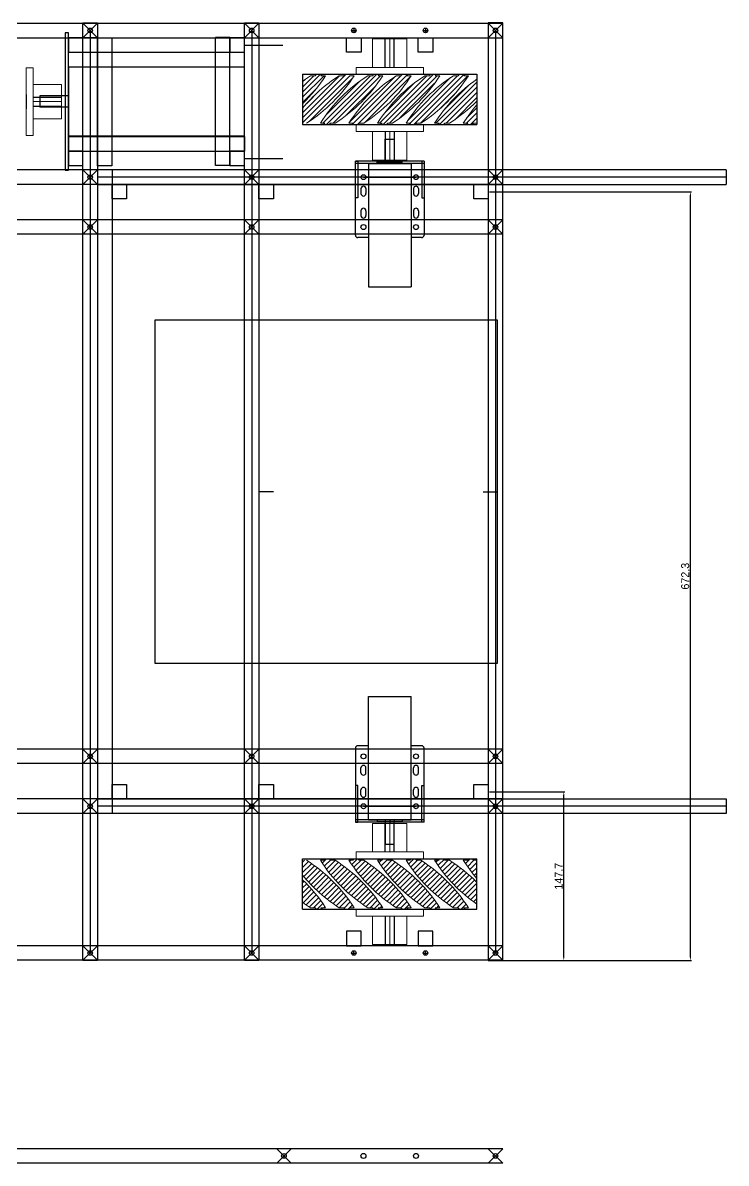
# Model space of a CAD drawing. Header units: millimetres. Extents: x -15418 to 43885, y -27590 to 23052.
# Drawn here: x 26617 to 27232, y -19099 to -18102 of the extents above; entities that cross this region are included whole.
import ezdxf

# ---------------------------------------------------------------- set-up
doc = ezdxf.new("R2010")
doc.units = ezdxf.units.MM
doc.header["$LTSCALE"] = 0.5
doc.layers.get('0').update_dxf_attribs({"lineweight": 5})
doc.layers.get('Defpoints').update_dxf_attribs({"color": 4})
for name, color, linetype in [('Layer1', 1, 'Continuous'), ('Layer2', 2, 'Continuous'), ('Layer3', 9, 'Continuous'), ('Layer4', 6, 'Continuous')]:
    doc.layers.add(name, color=color, linetype=linetype)
doc.layers.add('Layer5', color=51, linetype='Continuous', lineweight=5)
doc.dimstyles.new('ISO-25', dxfattribs={"dimtxt": 7, "dimasz": 3, "dimexe": 1, "dimexo": 1, "dimgap": 1, "dimtad": 1, "dimtoh": 1, "dimdec": 3, "dimdsep": 46, "dimtxsty": 'Standard', "dimcen": 2.5, "dimadec": 0, "dimazin": 0, "dimtfac": 1, "dimtdec": 3, "dimtmove": 0, "dimatfit": 3, "dimfxl": 1, "dimarcsym": 1})
pattern_1 = [(225, (52713.8006, -2337.0026), (2.24506403, -2.24506403), [])]
pattern_2 = [(225, (52713.8006, -2431.116), (2.24506403, -2.24506403), [])]

# ---------------------------------------------------------------- blocks, each defined once
blk = doc.blocks.new('*D363')
at = {"layer": 'Defpoints', "color": 0, "transparency": 16777216}
for p in [(27024.24, -18774.18), (27090.33, -18774.18), (27030.59, -18921.88)]:
    blk.add_point(p, dxfattribs=at)
at = {"layer": 'Layer2', "color": 0, "lineweight": -2, "transparency": 16777216}
for p, q in [((27025.24, -18774.18), (27091.33, -18774.18)), ((27090.33, -18918.88), (27090.33, -18777.18)), ((27031.59, -18921.88), (27091.33, -18921.88))]:
    blk.add_line(p, q, dxfattribs=at)
at = {"layer": 'Layer2', "color": 0, "transparency": 16777216}
for points in [[(27089.83, -18777.18), (27090.83, -18777.18), (27090.33, -18774.18)], [(27089.83, -18918.88), (27090.83, -18918.88), (27090.33, -18921.88)]]:
    blk.add_solid(points, dxfattribs=at)
at = {"layer": 'Layer2', "color": 0, "transparency": 16777216, "insert": (27085.83, -18848.03), "char_height": 7, "attachment_point": 5, "rotation": 90}
blk.add_mtext('147.7', dxfattribs=at)
blk = doc.blocks.new('*D364')
at = {"layer": 'Defpoints', "color": 0, "transparency": 16777216}
for p in [(27024.24, -18249.58), (27201.1, -18249.58), (27030.59, -18921.88)]:
    blk.add_point(p, dxfattribs=at)
at = {"layer": 'Layer2', "color": 0, "lineweight": -2, "transparency": 16777216}
for p, q in [((27025.24, -18249.58), (27202.1, -18249.58)), ((27201.1, -18918.88), (27201.1, -18252.58)), ((27031.59, -18921.88), (27202.1, -18921.88))]:
    blk.add_line(p, q, dxfattribs=at)
at = {"layer": 'Layer2', "color": 0, "transparency": 16777216}
for points in [[(27200.6, -18252.58), (27201.6, -18252.58), (27201.1, -18249.58)], [(27200.6, -18918.88), (27201.6, -18918.88), (27201.1, -18921.88)]]:
    blk.add_solid(points, dxfattribs=at)
at = {"layer": 'Layer2', "color": 0, "transparency": 16777216, "insert": (27196.6, -18585.73), "char_height": 7, "attachment_point": 5, "rotation": 90}
blk.add_mtext('672.3', dxfattribs=at)

msp = doc.modelspace()

# ---------------------------------------------------------------- hatches: boundary and pattern name
at = {"layer": 'Layer5', "transparency": 33554661}
h = msp.add_hatch(dxfattribs=at)
h.set_pattern_fill('ANSI31', color=256, angle=180)
h.set_pattern_definition(pattern_1)
edge = h.paths.add_edge_path()
edge.add_line((26904.1079, -18146.8757), (26899.1079, -18146.8757))
edge.add_line((26899.1079, -18146.8757), (26897.8679, -18148.1157))
edge.add_line((26897.8679, -18148.1157), (26893.8679, -18148.1157))
edge.add_arc((26967.0792, -18262.8471), 136.1, 122.5424058, 140.6485407)
edge.add_line((26861.8371, -18176.5495), (26861.8371, -18189.6357))
edge.add_line((26861.8371, -18189.6357), (26865.3479, -18189.6357))
edge.add_arc((26791.8794, -18074.6473), 136.455, -57.4246642, -32.5753358)
edge.add_line((26906.8679, -18148.1157), (26902.8679, -18148.1157))
edge.add_line((26902.8679, -18148.1157), (26904.1079, -18146.8757))
edge = h.paths.add_edge_path()
edge.add_line((26879.1079, -18146.8757), (26874.1079, -18146.8757))
edge.add_line((26874.1079, -18146.8757), (26872.8679, -18148.1157))
edge.add_line((26872.8679, -18148.1157), (26868.8679, -18148.1157))
edge.add_arc((26942.0792, -18262.8471), 136.1, 122.5424058, 126.1273887)
edge.add_line((26861.8371, -18152.9181), (26861.8371, -18172.6422))
edge.add_arc((26766.8794, -18074.6473), 136.455, -45.9017964, -32.5753358)
edge.add_line((26881.8679, -18148.1157), (26877.8679, -18148.1157))
edge.add_line((26877.8679, -18148.1157), (26879.1079, -18146.8757))
h = msp.add_hatch(dxfattribs=at)
h.set_pattern_fill('ANSI31', color=256, angle=180)
h.set_pattern_definition(pattern_1)
h.paths.add_polyline_path([(27014.2371, -18173.7029, 0.03656583), (27002.3479, -18189.6357), (27006.3479, -18189.6357), (27005.1079, -18190.8757), (27010.1079, -18190.8757), (27011.3479, -18189.6357), (27014.2371, -18189.6357)], flags=17)
edge = h.paths.add_edge_path()
edge.add_line((26880.1079, -18190.8757), (26885.1079, -18190.8757))
edge.add_line((26885.1079, -18190.8757), (26886.3479, -18189.6357))
edge.add_line((26886.3479, -18189.6357), (26890.3479, -18189.6357))
edge.add_arc((26816.8794, -18074.6473), 136.455, -57.4246642, -32.5753358)
edge.add_line((26931.8679, -18148.1157), (26927.8679, -18148.1157))
edge.add_line((26927.8679, -18148.1157), (26929.1079, -18146.8757))
edge.add_line((26929.1079, -18146.8757), (26924.1079, -18146.8757))
edge.add_line((26924.1079, -18146.8757), (26922.8679, -18148.1157))
edge.add_line((26922.8679, -18148.1157), (26918.8679, -18148.1157))
edge.add_arc((26992.0792, -18262.8471), 136.1, 122.5424058, 147.4575942)
edge.add_line((26877.3479, -18189.6357), (26881.3479, -18189.6357))
edge.add_line((26881.3479, -18189.6357), (26880.1079, -18190.8757))
edge = h.paths.add_edge_path()
edge.add_line((26955.1079, -18190.8757), (26960.1079, -18190.8757))
edge.add_line((26960.1079, -18190.8757), (26961.3479, -18189.6357))
edge.add_line((26961.3479, -18189.6357), (26965.3479, -18189.6357))
edge.add_arc((26891.8794, -18074.6473), 136.455, -57.4246642, -32.5753358)
edge.add_line((27006.8679, -18148.1157), (27002.8679, -18148.1157))
edge.add_line((27002.8679, -18148.1157), (27004.1079, -18146.8757))
edge.add_line((27004.1079, -18146.8757), (26999.1079, -18146.8757))
edge.add_line((26999.1079, -18146.8757), (26997.8679, -18148.1157))
edge.add_line((26997.8679, -18148.1157), (26993.8679, -18148.1157))
edge.add_arc((27067.0792, -18262.8471), 136.1, 122.5424058, 147.4575942)
edge.add_line((26952.3479, -18189.6357), (26956.3479, -18189.6357))
edge.add_line((26956.3479, -18189.6357), (26955.1079, -18190.8757))
edge = h.paths.add_edge_path()
edge.add_line((26980.1079, -18190.8757), (26985.1079, -18190.8757))
edge.add_line((26985.1079, -18190.8757), (26986.3479, -18189.6357))
edge.add_line((26986.3479, -18189.6357), (26990.3479, -18189.6357))
edge.add_arc((26916.8794, -18074.6473), 136.455, -57.4246642, -44.481355)
edge.add_line((27014.2371, -18170.2582), (27014.2371, -18151.2057))
edge.add_arc((27092.0792, -18262.8471), 136.1, 124.8862079, 147.4575942)
edge.add_line((26977.3479, -18189.6357), (26981.3479, -18189.6357))
edge.add_line((26981.3479, -18189.6357), (26980.1079, -18190.8757))
h = msp.add_hatch(dxfattribs=at)
h.set_pattern_fill('ANSI31', color=256, angle=180)
h.set_pattern_definition(pattern_1)
edge = h.paths.add_edge_path()
edge.add_line((26905.1079, -18190.8757), (26910.1079, -18190.8757))
edge.add_line((26910.1079, -18190.8757), (26911.3479, -18189.6357))
edge.add_line((26911.3479, -18189.6357), (26915.3479, -18189.6357))
edge.add_arc((26841.8794, -18074.6473), 136.455, -57.4246642, -32.5753358)
edge.add_line((26956.8679, -18148.1157), (26952.8679, -18148.1157))
edge.add_line((26952.8679, -18148.1157), (26954.1079, -18146.8757))
edge.add_line((26954.1079, -18146.8757), (26949.1079, -18146.8757))
edge.add_line((26949.1079, -18146.8757), (26947.8679, -18148.1157))
edge.add_line((26947.8679, -18148.1157), (26943.8679, -18148.1157))
edge.add_arc((27017.0792, -18262.8471), 136.1, 122.5424058, 147.4575942)
edge.add_line((26902.3479, -18189.6357), (26906.3479, -18189.6357))
edge.add_line((26906.3479, -18189.6357), (26905.1079, -18190.8757))
edge = h.paths.add_edge_path()
edge.add_line((26930.1079, -18190.8757), (26935.1079, -18190.8757))
edge.add_line((26935.1079, -18190.8757), (26936.3479, -18189.6357))
edge.add_line((26936.3479, -18189.6357), (26940.3479, -18189.6357))
edge.add_arc((26866.8794, -18074.6473), 136.455, -57.4246642, -32.5753358)
edge.add_line((26981.8679, -18148.1157), (26977.8679, -18148.1157))
edge.add_line((26977.8679, -18148.1157), (26979.1079, -18146.8757))
edge.add_line((26979.1079, -18146.8757), (26974.1079, -18146.8757))
edge.add_line((26974.1079, -18146.8757), (26972.8679, -18148.1157))
edge.add_line((26972.8679, -18148.1157), (26968.8679, -18148.1157))
edge.add_arc((27042.0792, -18262.8471), 136.1, 122.5424058, 147.4575942)
edge.add_line((26927.3479, -18189.6357), (26931.3479, -18189.6357))
edge.add_line((26931.3479, -18189.6357), (26930.1079, -18190.8757))
h = msp.add_hatch(dxfattribs=at)
h.set_pattern_fill('ANSI31', color=256, angle=180)
h.set_pattern_definition(pattern_2)
edge = h.paths.add_edge_path()
edge.add_line((26904.1079, -18876.8757), (26899.1079, -18876.8757))
edge.add_line((26899.1079, -18876.8757), (26897.8679, -18875.6357))
edge.add_line((26897.8679, -18875.6357), (26893.8679, -18875.6357))
edge.add_arc((26967.0792, -18760.9043), 136.1, 219.3514593, 237.4575942, ccw=False)
edge.add_line((26861.8371, -18847.202), (26861.8371, -18834.1157))
edge.add_line((26861.8371, -18834.1157), (26865.3479, -18834.1157))
edge.add_arc((26791.8794, -18949.1042), 136.455, 392.5753358, 417.4246642, ccw=False)
edge.add_line((26906.8679, -18875.6357), (26902.8679, -18875.6357))
edge.add_line((26902.8679, -18875.6357), (26904.1079, -18876.8757))
edge = h.paths.add_edge_path()
edge.add_line((26879.1079, -18876.8757), (26874.1079, -18876.8757))
edge.add_line((26874.1079, -18876.8757), (26872.8679, -18875.6357))
edge.add_line((26872.8679, -18875.6357), (26868.8679, -18875.6357))
edge.add_arc((26942.0792, -18760.9043), 136.1, 233.8726113, 237.4575942, ccw=False)
edge.add_line((26861.8371, -18870.8334), (26861.8371, -18851.1093))
edge.add_arc((26766.8794, -18949.1042), 136.455, 392.5753358, 405.9017964, ccw=False)
edge.add_line((26881.8679, -18875.6357), (26877.8679, -18875.6357))
edge.add_line((26877.8679, -18875.6357), (26879.1079, -18876.8757))
h = msp.add_hatch(dxfattribs=at)
h.set_pattern_fill('ANSI31', color=256, angle=180)
h.set_pattern_definition(pattern_2)
h.paths.add_polyline_path([(27014.2371, -18850.0486, -0.03656583), (27002.3479, -18834.1157), (27006.3479, -18834.1157), (27005.1079, -18832.8757), (27010.1079, -18832.8757), (27011.3479, -18834.1157), (27014.2371, -18834.1157)], flags=17)
edge = h.paths.add_edge_path()
edge.add_line((26880.1079, -18832.8757), (26885.1079, -18832.8757))
edge.add_line((26885.1079, -18832.8757), (26886.3479, -18834.1157))
edge.add_line((26886.3479, -18834.1157), (26890.3479, -18834.1157))
edge.add_arc((26816.8794, -18949.1042), 136.455, 392.5753358, 417.4246642, ccw=False)
edge.add_line((26931.8679, -18875.6357), (26927.8679, -18875.6357))
edge.add_line((26927.8679, -18875.6357), (26929.1079, -18876.8757))
edge.add_line((26929.1079, -18876.8757), (26924.1079, -18876.8757))
edge.add_line((26924.1079, -18876.8757), (26922.8679, -18875.6357))
edge.add_line((26922.8679, -18875.6357), (26918.8679, -18875.6357))
edge.add_arc((26992.0792, -18760.9043), 136.1, 212.5424058, 237.4575942, ccw=False)
edge.add_line((26877.3479, -18834.1157), (26881.3479, -18834.1157))
edge.add_line((26881.3479, -18834.1157), (26880.1079, -18832.8757))
edge = h.paths.add_edge_path()
edge.add_line((26955.1079, -18832.8757), (26960.1079, -18832.8757))
edge.add_line((26960.1079, -18832.8757), (26961.3479, -18834.1157))
edge.add_line((26961.3479, -18834.1157), (26965.3479, -18834.1157))
edge.add_arc((26891.8794, -18949.1042), 136.455, 392.5753358, 417.4246642, ccw=False)
edge.add_line((27006.8679, -18875.6357), (27002.8679, -18875.6357))
edge.add_line((27002.8679, -18875.6357), (27004.1079, -18876.8757))
edge.add_line((27004.1079, -18876.8757), (26999.1079, -18876.8757))
edge.add_line((26999.1079, -18876.8757), (26997.8679, -18875.6357))
edge.add_line((26997.8679, -18875.6357), (26993.8679, -18875.6357))
edge.add_arc((27067.0792, -18760.9043), 136.1, 212.5424058, 237.4575942, ccw=False)
edge.add_line((26952.3479, -18834.1157), (26956.3479, -18834.1157))
edge.add_line((26956.3479, -18834.1157), (26955.1079, -18832.8757))
edge = h.paths.add_edge_path()
edge.add_line((26980.1079, -18832.8757), (26985.1079, -18832.8757))
edge.add_line((26985.1079, -18832.8757), (26986.3479, -18834.1157))
edge.add_line((26986.3479, -18834.1157), (26990.3479, -18834.1157))
edge.add_arc((26916.8794, -18949.1042), 136.455, 404.481355, 417.4246642, ccw=False)
edge.add_line((27014.2371, -18853.4933), (27014.2371, -18872.5457))
edge.add_arc((27092.0792, -18760.9043), 136.1, 212.5424058, 235.1137921, ccw=False)
edge.add_line((26977.3479, -18834.1157), (26981.3479, -18834.1157))
edge.add_line((26981.3479, -18834.1157), (26980.1079, -18832.8757))
h = msp.add_hatch(dxfattribs=at)
h.set_pattern_fill('ANSI31', color=256, angle=180)
h.set_pattern_definition(pattern_2)
edge = h.paths.add_edge_path()
edge.add_line((26905.1079, -18832.8757), (26910.1079, -18832.8757))
edge.add_line((26910.1079, -18832.8757), (26911.3479, -18834.1157))
edge.add_line((26911.3479, -18834.1157), (26915.3479, -18834.1157))
edge.add_arc((26841.8794, -18949.1042), 136.455, 392.5753358, 417.4246642, ccw=False)
edge.add_line((26956.8679, -18875.6357), (26952.8679, -18875.6357))
edge.add_line((26952.8679, -18875.6357), (26954.1079, -18876.8757))
edge.add_line((26954.1079, -18876.8757), (26949.1079, -18876.8757))
edge.add_line((26949.1079, -18876.8757), (26947.8679, -18875.6357))
edge.add_line((26947.8679, -18875.6357), (26943.8679, -18875.6357))
edge.add_arc((27017.0792, -18760.9043), 136.1, 212.5424058, 237.4575942, ccw=False)
edge.add_line((26902.3479, -18834.1157), (26906.3479, -18834.1157))
edge.add_line((26906.3479, -18834.1157), (26905.1079, -18832.8757))
edge = h.paths.add_edge_path()
edge.add_line((26930.1079, -18832.8757), (26935.1079, -18832.8757))
edge.add_line((26935.1079, -18832.8757), (26936.3479, -18834.1157))
edge.add_line((26936.3479, -18834.1157), (26940.3479, -18834.1157))
edge.add_arc((26866.8794, -18949.1042), 136.455, 392.5753358, 417.4246642, ccw=False)
edge.add_line((26981.8679, -18875.6357), (26977.8679, -18875.6357))
edge.add_line((26977.8679, -18875.6357), (26979.1079, -18876.8757))
edge.add_line((26979.1079, -18876.8757), (26974.1079, -18876.8757))
edge.add_line((26974.1079, -18876.8757), (26972.8679, -18875.6357))
edge.add_line((26972.8679, -18875.6357), (26968.8679, -18875.6357))
edge.add_arc((27042.0792, -18760.9043), 136.1, 212.5424058, 237.4575942, ccw=False)
edge.add_line((26927.3479, -18834.1157), (26931.3479, -18834.1157))
edge.add_line((26931.3479, -18834.1157), (26930.1079, -18832.8757))

# ---------------------------------------------------------------- linework, layer by layer
at = {"transparency": 33554661}
for p, q in [((26923.0371, -18115.8757), (26953.0371, -18115.8757)), ((26923.0371, -18140.8757), (26923.0371, -18115.8757)), ((26938.0371, -18140.8757), (26938.0371, -18115.8757)), ((26953.0371, -18140.8757), (26953.0371, -18115.8757)), ((26619.9371, -18141.2757), (26619.9371, -18200.2757)), ((26625.9371, -18141.2757), (26619.9371, -18141.2757)), ((26625.9371, -18200.2757), (26625.9371, -18141.2757)), ((26908.5371, -18146.8757), (26908.5371, -18140.8757)), ((26908.5371, -18140.8757), (26967.5371, -18140.8757)), ((26967.5371, -18146.8757), (26908.5371, -18146.8757)), ((26967.5371, -18140.8757), (26967.5371, -18146.8757)), ((26625.9371, -18155.7757), (26650.9371, -18155.7757)), ((26650.9371, -18185.7757), (26650.9371, -18155.7757)), ((26625.9371, -18170.7757), (26650.9371, -18170.7757)), ((26625.9371, -18185.7757), (26650.9371, -18185.7757)), ((26908.5371, -18190.8757), (26967.5371, -18190.8757)), ((26908.5371, -18196.8757), (26908.5371, -18190.8757)), ((26967.5371, -18196.8757), (26908.5371, -18196.8757)), ((26923.0371, -18196.8757), (26923.0371, -18221.8757)), ((26938.0371, -18196.8757), (26938.0371, -18221.8757)), ((26953.0371, -18196.8757), (26953.0371, -18221.8757)), ((26967.5371, -18190.8757), (26967.5371, -18196.8757)), ((26619.9371, -18200.2757), (26625.9371, -18200.2757)), ((26953.0371, -18221.8757), (26923.0371, -18221.8757)), ((26953.0371, -18801.8757), (26923.0371, -18801.8757)), ((26923.0371, -18826.8757), (26923.0371, -18801.8757)), ((26938.0371, -18826.8757), (26938.0371, -18801.8757)), ((26953.0371, -18826.8757), (26953.0371, -18801.8757)), ((26967.5371, -18826.8757), (26908.5371, -18826.8757)), ((26908.5371, -18826.8757), (26908.5371, -18832.8757)), ((26908.5371, -18832.8757), (26967.5371, -18832.8757)), ((26967.5371, -18832.8757), (26967.5371, -18826.8757)), ((26967.5371, -18876.8757), (26908.5371, -18876.8757)), ((26908.5371, -18876.8757), (26908.5371, -18882.8757)), ((26908.5371, -18882.8757), (26967.5371, -18882.8757)), ((26923.0371, -18882.8757), (26923.0371, -18907.8757)), ((26938.0371, -18882.8757), (26938.0371, -18907.8757)), ((26953.0371, -18882.8757), (26953.0371, -18907.8757)), ((26967.5371, -18882.8757), (26967.5371, -18876.8757)), ((26923.0371, -18907.8757), (26953.0371, -18907.8757))]:
    msp.add_line(p, q, dxfattribs=at)
at = {"layer": 'Defpoints', "transparency": 33554661}
for p, q in [((26908.0371, -18287.5857), (26908.0371, -18222.8757)), ((26968.0371, -18222.8757), (26908.0371, -18222.8757)), ((26908.0371, -18222.8757), (26910.0371, -18222.8757)), ((26968.0371, -18224.8757), (26908.0371, -18224.8757)), ((26910.0371, -18222.8757), (26910.0371, -18254.8757)), ((26927.0371, -18224.8757), (26927.0371, -18222.8757)), ((26949.0371, -18224.8757), (26949.0371, -18222.8757)), ((26968.0371, -18222.8757), (26966.0371, -18222.8757)), ((26966.0371, -18222.8757), (26966.0371, -18254.8757)), ((26968.0371, -18222.8757), (26968.0371, -18287.5857)), ((26912.8871, -18246.8757), (26912.8871, -18251.1757)), ((26917.1871, -18246.8757), (26917.1871, -18251.1757)), ((26958.8871, -18246.8757), (26958.8871, -18251.1757)), ((26963.1871, -18246.8757), (26963.1871, -18251.1757)), ((26910.0371, -18254.8757), (26908.0371, -18254.8757)), ((26966.0371, -18254.8757), (26968.0371, -18254.8757)), ((26912.8871, -18266.1757), (26912.8871, -18270.4757)), ((26917.1871, -18266.1757), (26917.1871, -18270.4757)), ((26958.8871, -18266.1757), (26958.8871, -18270.4757)), ((26963.1871, -18266.1757), (26963.1871, -18270.4757)), ((26919.3871, -18289.7357), (26910.1871, -18289.7357)), ((26965.8871, -18289.7357), (26956.6871, -18289.7357)), ((26919.3871, -18734.0157), (26910.1871, -18734.0157)), ((26965.8871, -18734.0157), (26956.6871, -18734.0157)), ((26908.0371, -18736.1657), (26908.0371, -18800.8757)), ((26968.0371, -18800.8757), (26968.0371, -18736.1657)), ((26912.8871, -18757.5757), (26912.8871, -18753.2757)), ((26917.1871, -18757.5757), (26917.1871, -18753.2757)), ((26958.8871, -18757.5757), (26958.8871, -18753.2757)), ((26963.1871, -18757.5757), (26963.1871, -18753.2757)), ((26910.0371, -18768.8757), (26908.0371, -18768.8757)), ((26910.0371, -18800.8757), (26910.0371, -18768.8757)), ((26912.8871, -18776.8757), (26912.8871, -18772.5757)), ((26917.1871, -18776.8757), (26917.1871, -18772.5757)), ((26958.8871, -18776.8757), (26958.8871, -18772.5757)), ((26963.1871, -18776.8757), (26963.1871, -18772.5757)), ((26966.0371, -18800.8757), (26966.0371, -18768.8757)), ((26966.0371, -18768.8757), (26968.0371, -18768.8757)), ((26968.0371, -18798.8757), (26908.0371, -18798.8757)), ((26968.0371, -18800.8757), (26908.0371, -18800.8757)), ((26908.0371, -18800.8757), (26910.0371, -18800.8757)), ((26927.0371, -18798.8757), (26927.0371, -18800.8757)), ((26949.0371, -18798.8757), (26949.0371, -18800.8757)), ((26968.0371, -18800.8757), (26966.0371, -18800.8757))]:
    msp.add_line(p, q, dxfattribs=at)
for centre in [(26915.0371, -18236.8757), (26915.0371, -18236.8757), (26961.0371, -18236.8757), (26961.0371, -18236.8757), (26915.0371, -18280.4757), (26915.0371, -18280.4757), (26961.0371, -18280.4757), (26961.0371, -18280.4757), (26915.0371, -18743.2757), (26915.0371, -18743.2757), (26961.0371, -18743.2757), (26961.0371, -18743.2757), (26915.0371, -18786.8757), (26915.0371, -18786.8757), (26961.0371, -18786.8757), (26961.0371, -18786.8757), (26915.0371, -19092.643), (26961.0371, -19092.643)]:
    msp.add_circle(centre, 2.15, dxfattribs=at)
for centre, start, end in [((26915.0371, -18246.8757), 0, 180), ((26961.0371, -18246.8757), 0, 180), ((26915.0371, -18251.1757), 180, 0), ((26961.0371, -18251.1757), 180, 0), ((26915.0371, -18266.1757), 0, 180), ((26961.0371, -18266.1757), 0, 180), ((26915.0371, -18270.4757), 180, 0), ((26961.0371, -18270.4757), 180, 0), ((26910.1871, -18287.5857), 180, 270), ((26965.8871, -18287.5857), 270, 0), ((26910.1871, -18736.1657), 90, 180), ((26965.8871, -18736.1657), 0, 90), ((26915.0371, -18753.2757), 0, 180), ((26961.0371, -18753.2757), 0, 180), ((26915.0371, -18757.5757), 180, 0), ((26961.0371, -18757.5757), 180, 0), ((26915.0371, -18772.5757), 0, 180), ((26961.0371, -18772.5757), 0, 180), ((26915.0371, -18776.8757), 180, 0), ((26961.0371, -18776.8757), 180, 0)]:
    msp.add_arc(centre, 2.15, start, end, dxfattribs=at)
at = {"layer": 'Layer1', "transparency": 33554661}
for p, q in [((26656.9371, -18110.7757), (26653.9371, -18110.7757)), ((26653.9371, -18110.7757), (26653.9371, -18230.7757)), ((26656.9371, -18230.7757), (26656.9371, -18110.7757)), ((26656.9371, -18114.8757), (26656.9371, -18127.5757)), ((26669.6371, -18114.8757), (26656.9371, -18114.8757)), ((26669.6371, -18127.5757), (26669.6371, -18114.8757)), ((26798.2371, -18114.8757), (26798.2371, -18127.5757)), ((26810.9371, -18114.8757), (26798.2371, -18114.8757)), ((26810.9371, -18127.5757), (26810.9371, -18114.8757)), ((26656.9371, -18127.5757), (26669.6371, -18127.5757)), ((26798.2371, -18127.5757), (26810.9371, -18127.5757)), ((26934.0371, -18223.5757), (26934.0371, -18203.5757)), ((26934.0371, -18203.5757), (26942.0371, -18203.5757)), ((26942.0371, -18203.5757), (26942.0371, -18223.5757)), ((26656.9371, -18213.9757), (26656.9371, -18226.6757)), ((26669.6371, -18213.9757), (26656.9371, -18213.9757)), ((26669.6371, -18226.6757), (26669.6371, -18213.9757)), ((26798.2371, -18214.0757), (26798.2371, -18226.7757)), ((26810.9371, -18214.0757), (26798.2371, -18214.0757)), ((26810.9371, -18226.7757), (26810.9371, -18214.0757)), ((26656.9371, -18226.6757), (26669.6371, -18226.6757)), ((26798.2371, -18226.7757), (26810.9371, -18226.7757)), ((26919.3871, -18224.8757), (26956.6871, -18224.8757)), ((26919.3871, -18224.8757), (26919.3871, -18332.6757)), ((26927.0371, -18224.8757), (26927.0371, -18223.5757)), ((26927.0371, -18223.5757), (26949.0371, -18223.5757)), ((26934.0371, -18224.8757), (26934.0371, -18223.5757)), ((26938.0371, -18224.8757), (26938.0371, -18223.5757)), ((26942.0371, -18224.8757), (26942.0371, -18223.5757)), ((26949.0371, -18224.8757), (26949.0371, -18223.5757)), ((26956.6871, -18224.8757), (26956.6871, -18332.6757)), ((26653.9371, -18230.7757), (26656.9371, -18230.7757)), ((26682.4494, -18230.5257), (26682.4494, -18793.2257)), ((27232.4494, -18230.5257), (26682.4494, -18230.5257)), ((27232.4494, -18236.8757), (26682.4494, -18236.8757)), ((26695.1494, -18230.5257), (26695.1494, -18793.2257)), ((26915.0371, -18236.8757), (26961.0371, -18236.8757)), ((27232.4494, -18230.5257), (27232.4494, -18243.2257)), ((26682.4494, -18243.2257), (27232.4494, -18243.2257)), ((26919.3871, -18332.6757), (26956.6871, -18332.6757)), ((26732.4494, -18361.8757), (26732.4494, -18661.8757)), ((27032.4494, -18361.8757), (26732.4494, -18361.8757)), ((27032.4494, -18661.8757), (27032.4494, -18361.8757)), ((26732.4494, -18661.8757), (27032.4494, -18661.8757)), ((26919.3871, -18691.0757), (26956.6871, -18691.0757)), ((26919.3871, -18798.8757), (26919.3871, -18691.0757)), ((26956.6871, -18798.8757), (26956.6871, -18691.0757)), ((26682.4494, -18780.5257), (27232.4494, -18780.5257)), ((27232.4494, -18780.5257), (27232.4494, -18793.2257)), ((27232.4494, -18786.8757), (26682.4494, -18786.8757)), ((27232.4494, -18793.2257), (26682.4494, -18793.2257)), ((26915.0371, -18786.8757), (26961.0371, -18786.8757)), ((26919.3871, -18798.8757), (26956.6871, -18798.8757)), ((26927.0371, -18798.8757), (26927.0371, -18800.1757)), ((26927.0371, -18800.1757), (26949.0371, -18800.1757)), ((26934.0371, -18798.8757), (26934.0371, -18800.1757)), ((26934.0371, -18800.1757), (26934.0371, -18820.1757)), ((26938.0371, -18798.8757), (26938.0371, -18800.1757)), ((26942.0371, -18798.8757), (26942.0371, -18800.1757)), ((26942.0371, -18820.1757), (26942.0371, -18800.1757)), ((26949.0371, -18798.8757), (26949.0371, -18800.1757)), ((26934.0371, -18820.1757), (26942.0371, -18820.1757))]:
    msp.add_line(p, q, dxfattribs=at)
at = {"layer": 'Layer2', "transparency": 33554661}
for p, q in [((26236.9371, -18102.1757), (27036.9371, -18102.1757)), ((26669.6371, -18921.8757), (26669.6371, -18101.8757)), ((26669.6371, -18101.8757), (26682.3371, -18101.8757)), ((26682.3371, -18101.8757), (26682.3371, -18921.8757)), ((26810.9371, -18921.8757), (26810.9371, -18101.8757)), ((26810.9371, -18101.8757), (26823.6371, -18101.8757)), ((26823.6371, -18101.8757), (26823.6371, -18921.8757)), ((26906.6871, -18106.5257), (26906.6871, -18110.5257)), ((26969.3871, -18106.5257), (26969.3871, -18110.5257)), ((27024.2371, -18101.8757), (27024.2371, -18921.8757)), ((27036.9371, -18101.8757), (27024.2371, -18101.8757)), ((27036.9371, -18921.8757), (27036.9371, -18101.8757)), ((26236.9371, -18114.8757), (27036.9371, -18114.8757)), ((26675.9871, -18108.5257), (26675.9871, -18915.2257)), ((26817.2871, -18108.5257), (26817.2871, -18915.2257)), ((26900.2631, -18127.5757), (26900.2631, -18114.8757)), ((26900.2631, -18114.8757), (26912.9631, -18114.8757)), ((26900.2631, -18127.5757), (26900.2631, -18114.8757)), ((26900.2631, -18114.8757), (26912.9631, -18114.8757)), ((26904.6871, -18108.5257), (26908.6871, -18108.5257)), ((26912.9631, -18114.8757), (26912.9631, -18127.5757)), ((26912.9631, -18114.8757), (26912.9631, -18127.5757)), ((26934.0371, -18140.8757), (26934.0371, -18115.8757)), ((26942.0371, -18140.8757), (26942.0371, -18115.8757)), ((26963.0371, -18127.5757), (26963.0371, -18114.8757)), ((26963.0371, -18114.8757), (26975.7371, -18114.8757)), ((26963.0371, -18127.5757), (26963.0371, -18114.8757)), ((26963.0371, -18114.8757), (26975.7371, -18114.8757)), ((26967.3871, -18108.5257), (26971.3871, -18108.5257)), ((26975.7371, -18114.8757), (26975.7371, -18127.5757)), ((26975.7371, -18114.8757), (26975.7371, -18127.5757)), ((27030.5871, -18108.5257), (27030.5871, -18915.2257)), ((26810.9371, -18121.3257), (26844.5842, -18121.3257)), ((26912.9631, -18127.5757), (26900.2631, -18127.5757)), ((26912.9631, -18127.5757), (26900.2631, -18127.5757)), ((26975.7371, -18127.5757), (26963.0371, -18127.5757)), ((26975.7371, -18127.5757), (26963.0371, -18127.5757)), ((26656.9371, -18140.7757), (26656.9371, -18200.7757)), ((26810.9371, -18140.7757), (26656.9371, -18140.7757)), ((26810.9371, -18200.7757), (26810.9371, -18140.7757)), ((26625.9371, -18166.7757), (26650.9371, -18166.7757)), ((26656.9371, -18165.7757), (26631.9371, -18165.7757)), ((26631.9371, -18165.7757), (26631.9371, -18175.7757)), ((26625.9371, -18174.7757), (26650.9371, -18174.7757)), ((26656.9371, -18175.7757), (26631.9371, -18175.7757)), ((26934.0371, -18196.8757), (26934.0371, -18221.8757)), ((26942.0371, -18196.8757), (26942.0371, -18221.8757)), ((26656.9371, -18200.7757), (26810.9371, -18200.7757)), ((26810.9371, -18220.4257), (26844.5842, -18220.4257)), ((27036.9371, -18230.5257), (26236.9371, -18230.5257)), ((27036.9371, -18243.2257), (26236.9371, -18243.2257)), ((26695.1494, -18255.9257), (26695.1494, -18243.2257)), ((26695.1494, -18243.2257), (26707.8494, -18243.2257)), ((26695.1494, -18255.9257), (26695.1494, -18243.2257)), ((26695.1494, -18243.2257), (26707.8494, -18243.2257)), ((26707.8494, -18243.2257), (26707.8494, -18255.9257)), ((26707.8494, -18243.2257), (26707.8494, -18255.9257)), ((26823.6371, -18255.9257), (26823.6371, -18243.2257)), ((26823.6371, -18243.2257), (26836.3371, -18243.2257)), ((26823.6371, -18255.9257), (26823.6371, -18243.2257)), ((26823.6371, -18243.2257), (26836.3371, -18243.2257)), ((26836.3371, -18243.2257), (26836.3371, -18255.9257)), ((26836.3371, -18243.2257), (26836.3371, -18255.9257)), ((27011.5371, -18255.9257), (27011.5371, -18243.2257)), ((27011.5371, -18243.2257), (27024.2371, -18243.2257)), ((27011.5371, -18255.9257), (27011.5371, -18243.2257)), ((27011.5371, -18243.2257), (27024.2371, -18243.2257)), ((27024.2371, -18243.2257), (27024.2371, -18255.9257)), ((27024.2371, -18243.2257), (27024.2371, -18255.9257)), ((26707.8494, -18255.9257), (26695.1494, -18255.9257)), ((26707.8494, -18255.9257), (26695.1494, -18255.9257)), ((26836.3371, -18255.9257), (26823.6371, -18255.9257)), ((26836.3371, -18255.9257), (26823.6371, -18255.9257)), ((27024.2371, -18255.9257), (27011.5371, -18255.9257)), ((27024.2371, -18255.9257), (27011.5371, -18255.9257)), ((27036.9371, -18274.1257), (26236.9371, -18274.1257)), ((27036.9371, -18286.8257), (26236.9371, -18286.8257)), ((26836.4494, -18511.8757), (26823.7494, -18511.8757)), ((27019.7494, -18511.8757), (27032.4494, -18511.8757)), ((27036.9371, -18736.9257), (26236.9371, -18736.9257)), ((27036.9371, -18749.6257), (26236.9371, -18749.6257)), ((26695.1494, -18780.5257), (26695.1494, -18767.8257)), ((26695.1494, -18767.8257), (26707.8494, -18767.8257)), ((26695.1494, -18780.5257), (26695.1494, -18767.8257)), ((26695.1494, -18767.8257), (26707.8494, -18767.8257)), ((26707.8494, -18767.8257), (26707.8494, -18780.5257)), ((26707.8494, -18767.8257), (26707.8494, -18780.5257)), ((26823.6371, -18780.5257), (26823.6371, -18767.8257)), ((26823.6371, -18767.8257), (26836.3371, -18767.8257)), ((26823.6371, -18780.5257), (26823.6371, -18767.8257)), ((26823.6371, -18767.8257), (26836.3371, -18767.8257)), ((26836.3371, -18767.8257), (26836.3371, -18780.5257)), ((26836.3371, -18767.8257), (26836.3371, -18780.5257)), ((27011.5371, -18780.5257), (27011.5371, -18767.8257)), ((27011.5371, -18767.8257), (27024.2371, -18767.8257)), ((27011.5371, -18780.5257), (27011.5371, -18767.8257)), ((27011.5371, -18767.8257), (27024.2371, -18767.8257)), ((27024.2371, -18767.8257), (27024.2371, -18780.5257)), ((27024.2371, -18767.8257), (27024.2371, -18780.5257)), ((27036.9371, -18780.5257), (26236.9371, -18780.5257)), ((26707.8494, -18780.5257), (26695.1494, -18780.5257)), ((26707.8494, -18780.5257), (26695.1494, -18780.5257)), ((26836.3371, -18780.5257), (26823.6371, -18780.5257)), ((26836.3371, -18780.5257), (26823.6371, -18780.5257)), ((27024.2371, -18780.5257), (27011.5371, -18780.5257)), ((27024.2371, -18780.5257), (27011.5371, -18780.5257)), ((27036.9371, -18793.2257), (26236.9371, -18793.2257)), ((26934.0371, -18826.8757), (26934.0371, -18801.8757)), ((26942.0371, -18826.8757), (26942.0371, -18801.8757)), ((26934.0371, -18882.8757), (26934.0371, -18907.8757)), ((26942.0371, -18882.8757), (26942.0371, -18907.8757)), ((26912.9631, -18896.1757), (26900.2631, -18896.1757)), ((26900.2631, -18896.1757), (26900.2631, -18908.8757)), ((26912.9631, -18896.1757), (26900.2631, -18896.1757)), ((26900.2631, -18896.1757), (26900.2631, -18908.8757)), ((26912.9631, -18908.8757), (26912.9631, -18896.1757)), ((26912.9631, -18908.8757), (26912.9631, -18896.1757)), ((26975.7371, -18896.1757), (26963.0371, -18896.1757)), ((26963.0371, -18896.1757), (26963.0371, -18908.8757)), ((26975.7371, -18896.1757), (26963.0371, -18896.1757)), ((26963.0371, -18896.1757), (26963.0371, -18908.8757)), ((26975.7371, -18908.8757), (26975.7371, -18896.1757)), ((26975.7371, -18908.8757), (26975.7371, -18896.1757)), ((27036.9371, -18908.8757), (26236.9371, -18908.8757)), ((26900.2631, -18908.8757), (26912.9631, -18908.8757)), ((26900.2631, -18908.8757), (26912.9631, -18908.8757)), ((26904.6871, -18915.2257), (26908.6871, -18915.2257)), ((26906.6871, -18917.2257), (26906.6871, -18913.2257)), ((26963.0371, -18908.8757), (26975.7371, -18908.8757)), ((26963.0371, -18908.8757), (26975.7371, -18908.8757)), ((26967.3871, -18915.2257), (26971.3871, -18915.2257)), ((26969.3871, -18917.2257), (26969.3871, -18913.2257)), ((27036.9371, -18921.5757), (26236.9371, -18921.5757)), ((26682.3371, -18921.8757), (26669.6371, -18921.8757)), ((26823.6371, -18921.8757), (26810.9371, -18921.8757)), ((27024.2371, -18921.8757), (27036.9371, -18921.8757)), ((27036.9371, -19086.293), (26236.9371, -19086.293)), ((27036.9371, -19098.993), (26236.9371, -19098.993))]:
    msp.add_line(p, q, dxfattribs=at)
for centre in [(26906.6871, -18108.5257), (26969.3871, -18108.5257), (26906.6871, -18915.2257), (26969.3871, -18915.2257)]:
    msp.add_circle(centre, 2, dxfattribs=at)
at = {"layer": 'Layer3', "transparency": 33554661}
for p, q in [((26669.6371, -18102.1757), (26682.3371, -18114.8757)), ((26669.6371, -18114.8757), (26682.3371, -18102.1757)), ((26669.6371, -18102.1757), (26682.3371, -18114.8757)), ((26669.6371, -18114.8757), (26682.3371, -18102.1757)), ((26669.6371, -18102.1757), (26682.3371, -18114.8757)), ((26669.6371, -18114.8757), (26682.3371, -18102.1757)), ((26810.9371, -18102.1757), (26823.6371, -18114.8757)), ((26810.9371, -18114.8757), (26823.6371, -18102.1757)), ((26810.9371, -18102.1757), (26823.6371, -18114.8757)), ((26810.9371, -18114.8757), (26823.6371, -18102.1757)), ((26810.9371, -18102.1757), (26823.6371, -18114.8757)), ((26810.9371, -18114.8757), (26823.6371, -18102.1757)), ((27036.9371, -18102.1757), (27024.2371, -18114.8757)), ((27036.9371, -18114.8757), (27024.2371, -18102.1757)), ((26938.0371, -18115.8757), (26938.0371, -18114.8757)), ((26861.8371, -18146.8757), (27014.2371, -18146.8757)), ((26861.8371, -18146.8757), (26861.8371, -18190.8757)), ((27014.2371, -18146.8757), (27014.2371, -18190.8757)), ((26861.8371, -18190.8757), (27014.2371, -18190.8757)), ((26938.0371, -18222.8757), (26938.0371, -18221.8757)), ((26669.6371, -18243.2257), (26682.3371, -18230.5257)), ((26669.6371, -18230.5257), (26682.3371, -18243.2257)), ((26669.6371, -18243.2257), (26682.3371, -18230.5257)), ((26669.6371, -18243.2257), (26682.3371, -18230.5257)), ((26669.6371, -18230.5257), (26682.3371, -18243.2257)), ((26810.9371, -18243.2257), (26823.6371, -18230.5257)), ((26810.9371, -18230.5257), (26823.6371, -18243.2257)), ((26810.9371, -18243.2257), (26823.6371, -18230.5257)), ((26810.9371, -18243.2257), (26823.6371, -18230.5257)), ((26810.9371, -18230.5257), (26823.6371, -18243.2257)), ((27036.9371, -18243.2257), (27024.2371, -18230.5257)), ((27036.9371, -18230.5257), (27024.2371, -18243.2257)), ((26669.6371, -18286.8257), (26682.3371, -18274.1257)), ((26669.6371, -18274.1257), (26682.3371, -18286.8257)), ((26669.6371, -18286.8257), (26682.3371, -18274.1257)), ((26669.6371, -18286.8257), (26682.3371, -18274.1257)), ((26669.6371, -18274.1257), (26682.3371, -18286.8257)), ((26810.9371, -18286.8257), (26823.6371, -18274.1257)), ((26810.9371, -18274.1257), (26823.6371, -18286.8257)), ((26810.9371, -18286.8257), (26823.6371, -18274.1257)), ((26810.9371, -18286.8257), (26823.6371, -18274.1257)), ((26810.9371, -18274.1257), (26823.6371, -18286.8257)), ((27036.9371, -18286.8257), (27024.2371, -18274.1257)), ((27036.9371, -18274.1257), (27024.2371, -18286.8257)), ((26669.6371, -18749.6257), (26682.3371, -18736.9257)), ((26669.6371, -18736.9257), (26682.3371, -18749.6257)), ((26669.6371, -18749.6257), (26682.3371, -18736.9257)), ((26669.6371, -18749.6257), (26682.3371, -18736.9257)), ((26669.6371, -18736.9257), (26682.3371, -18749.6257)), ((26810.9371, -18749.6257), (26823.6371, -18736.9257)), ((26810.9371, -18736.9257), (26823.6371, -18749.6257)), ((26810.9371, -18749.6257), (26823.6371, -18736.9257)), ((26810.9371, -18749.6257), (26823.6371, -18736.9257)), ((26810.9371, -18736.9257), (26823.6371, -18749.6257)), ((27036.9371, -18749.6257), (27024.2371, -18736.9257)), ((27036.9371, -18736.9257), (27024.2371, -18749.6257)), ((26669.6371, -18793.2257), (26682.3371, -18780.5257)), ((26669.6371, -18780.5257), (26682.3371, -18793.2257)), ((26669.6371, -18793.2257), (26682.3371, -18780.5257)), ((26669.6371, -18793.2257), (26682.3371, -18780.5257)), ((26669.6371, -18780.5257), (26682.3371, -18793.2257)), ((26810.9371, -18793.2257), (26823.6371, -18780.5257)), ((26810.9371, -18780.5257), (26823.6371, -18793.2257)), ((26810.9371, -18793.2257), (26823.6371, -18780.5257)), ((26810.9371, -18793.2257), (26823.6371, -18780.5257)), ((26810.9371, -18780.5257), (26823.6371, -18793.2257)), ((27036.9371, -18793.2257), (27024.2371, -18780.5257)), ((27036.9371, -18780.5257), (27024.2371, -18793.2257)), ((26938.0371, -18800.8757), (26938.0371, -18801.8757)), ((26861.8371, -18832.8757), (27014.2371, -18832.8757)), ((26861.8371, -18876.8757), (26861.8371, -18832.8757)), ((27014.2371, -18876.8757), (27014.2371, -18832.8757)), ((26861.8371, -18876.8757), (27014.2371, -18876.8757)), ((26669.6371, -18921.5757), (26682.3371, -18908.8757)), ((26669.6371, -18908.8757), (26682.3371, -18921.5757)), ((26669.6371, -18921.5757), (26682.3371, -18908.8757)), ((26669.6371, -18908.8757), (26682.3371, -18921.5757)), ((26669.6371, -18921.5757), (26682.3371, -18908.8757)), ((26669.6371, -18908.8757), (26682.3371, -18921.5757)), ((26810.9371, -18921.5757), (26823.6371, -18908.8757)), ((26810.9371, -18908.8757), (26823.6371, -18921.5757)), ((26810.9371, -18921.5757), (26823.6371, -18908.8757)), ((26810.9371, -18908.8757), (26823.6371, -18921.5757)), ((26810.9371, -18921.5757), (26823.6371, -18908.8757)), ((26810.9371, -18908.8757), (26823.6371, -18921.5757)), ((26938.0371, -18907.8757), (26938.0371, -18908.8757)), ((27036.9371, -18921.5757), (27024.2371, -18908.8757)), ((27036.9371, -18908.8757), (27024.2371, -18921.5757)), ((26839.1371, -19098.993), (26851.8371, -19086.293)), ((26839.1371, -19086.293), (26851.8371, -19098.993)), ((27036.9371, -19098.993), (27024.2371, -19086.293)), ((27036.9371, -19086.293), (27024.2371, -19098.993))]:
    msp.add_line(p, q, dxfattribs=at)
for centre in [(26675.9871, -18108.5257), (26675.9871, -18108.5257), (26675.9871, -18108.5257), (26675.9871, -18108.5257), (26675.9871, -18108.5257), (26675.9871, -18108.5257), (26675.9871, -18108.5257), (26675.9871, -18108.5257), (26675.9871, -18108.5257), (26817.2871, -18108.5257), (26817.2871, -18108.5257), (26817.2871, -18108.5257), (26817.2871, -18108.5257), (26817.2871, -18108.5257), (26817.2871, -18108.5257), (26817.2871, -18108.5257), (26817.2871, -18108.5257), (26817.2871, -18108.5257), (26906.6871, -18108.5257), (26969.3871, -18108.5257), (27030.5871, -18108.5257), (27030.5871, -18108.5257), (27030.5871, -18108.5257), (26675.9871, -18236.8757), (26675.9871, -18236.8757), (26675.9871, -18236.8757), (26675.9871, -18236.8757), (26675.9871, -18236.8757), (26675.9871, -18236.8757), (26675.9871, -18236.8757), (26675.9871, -18236.8757), (26675.9871, -18236.8757), (26817.2871, -18236.8757), (26817.2871, -18236.8757), (26817.2871, -18236.8757), (26817.2871, -18236.8757), (26817.2871, -18236.8757), (26817.2871, -18236.8757), (26817.2871, -18236.8757), (26817.2871, -18236.8757), (26817.2871, -18236.8757), (27030.5871, -18236.8757), (26675.9871, -18280.4757), (26675.9871, -18280.4757), (26675.9871, -18280.4757), (26675.9871, -18280.4757), (26675.9871, -18280.4757), (26675.9871, -18280.4757), (26675.9871, -18280.4757), (26675.9871, -18280.4757), (26675.9871, -18280.4757), (26817.2871, -18280.4757), (26817.2871, -18280.4757), (26817.2871, -18280.4757), (26817.2871, -18280.4757), (26817.2871, -18280.4757), (26817.2871, -18280.4757), (26817.2871, -18280.4757), (26817.2871, -18280.4757), (26817.2871, -18280.4757), (27030.5871, -18280.4757), (26675.9871, -18743.2757), (26675.9871, -18743.2757), (26675.9871, -18743.2757), (26675.9871, -18743.2757), (26675.9871, -18743.2757), (26675.9871, -18743.2757), (26675.9871, -18743.2757), (26675.9871, -18743.2757), (26675.9871, -18743.2757), (26817.2871, -18743.2757), (26817.2871, -18743.2757), (26817.2871, -18743.2757), (26817.2871, -18743.2757), (26817.2871, -18743.2757), (26817.2871, -18743.2757), (26817.2871, -18743.2757), (26817.2871, -18743.2757), (26817.2871, -18743.2757), (27030.5871, -18743.2757), (26675.9871, -18786.8757), (26675.9871, -18786.8757), (26675.9871, -18786.8757), (26675.9871, -18786.8757), (26675.9871, -18786.8757), (26675.9871, -18786.8757), (26675.9871, -18786.8757), (26675.9871, -18786.8757), (26675.9871, -18786.8757), (26817.2871, -18786.8757), (26817.2871, -18786.8757), (26817.2871, -18786.8757), (26817.2871, -18786.8757), (26817.2871, -18786.8757), (26817.2871, -18786.8757), (26817.2871, -18786.8757), (26817.2871, -18786.8757), (26817.2871, -18786.8757), (27030.5871, -18786.8757), (26675.9871, -18915.2257), (26675.9871, -18915.2257), (26675.9871, -18915.2257), (26675.9871, -18915.2257), (26675.9871, -18915.2257), (26675.9871, -18915.2257), (26675.9871, -18915.2257), (26675.9871, -18915.2257), (26675.9871, -18915.2257), (26817.2871, -18915.2257), (26817.2871, -18915.2257), (26817.2871, -18915.2257), (26817.2871, -18915.2257), (26817.2871, -18915.2257), (26817.2871, -18915.2257), (26817.2871, -18915.2257), (26817.2871, -18915.2257), (26817.2871, -18915.2257), (26906.6871, -18915.2257), (26969.3871, -18915.2257), (27030.5871, -18915.2257), (27030.5871, -18915.2257), (27030.5871, -18915.2257), (26845.4871, -19092.643), (26845.4871, -19092.643), (26845.4871, -19092.643), (27030.5871, -19092.643)]:
    msp.add_circle(centre, 2, dxfattribs=at)
at = {"layer": 'Layer4', "transparency": 33554661}
for p, q in [((26669.6371, -18226.7757), (26669.6371, -18114.7757)), ((26669.6371, -18114.7757), (26682.3371, -18114.7757)), ((26682.3371, -18226.7757), (26682.3371, -18114.7757)), ((26682.4494, -18226.8757), (26682.4494, -18114.8757)), ((26682.4494, -18114.8757), (26695.1494, -18114.8757)), ((26695.1494, -18226.8757), (26695.1494, -18114.8757)), ((26785.5371, -18226.7757), (26785.5371, -18114.7757)), ((26798.2371, -18114.7757), (26785.5371, -18114.7757)), ((26798.2371, -18226.7757), (26798.2371, -18114.7757)), ((26656.9371, -18127.5757), (26810.9371, -18127.5757)), ((26656.9371, -18140.2757), (26656.9371, -18127.5757)), ((26810.9371, -18140.2757), (26810.9371, -18127.5757)), ((26656.9371, -18140.2757), (26810.9371, -18140.2757)), ((26619.9371, -18164.4257), (26619.9371, -18177.1257)), ((26656.9371, -18201.2757), (26810.9371, -18201.2757)), ((26656.9371, -18201.2757), (26656.9371, -18213.9757)), ((26810.9371, -18201.2757), (26810.9371, -18213.9757)), ((26656.9371, -18213.9757), (26810.9371, -18213.9757)), ((26682.3371, -18226.7757), (26695.0371, -18226.7757)), ((26798.2371, -18226.7757), (26785.5371, -18226.7757))]:
    msp.add_line(p, q, dxfattribs=at)
at = {"layer": 'Layer5', "transparency": 33554661}
for p, q in [((26872.8679, -18148.1157), (26874.1079, -18146.8757)), ((26879.1079, -18146.8757), (26877.8679, -18148.1157)), ((26897.8679, -18148.1157), (26899.1079, -18146.8757)), ((26922.8679, -18148.1157), (26924.1079, -18146.8757)), ((26929.1079, -18146.8757), (26927.8679, -18148.1157)), ((26947.8679, -18148.1157), (26949.1079, -18146.8757)), ((26954.1079, -18146.8757), (26952.8679, -18148.1157)), ((26972.8679, -18148.1157), (26974.1079, -18146.8757)), ((26979.1079, -18146.8757), (26977.8679, -18148.1157)), ((26997.8679, -18148.1157), (26999.1079, -18146.8757)), ((27004.1079, -18146.8757), (27002.8679, -18148.1157)), ((26868.8679, -18148.1157), (26872.8679, -18148.1157)), ((26877.8679, -18148.1157), (26881.8679, -18148.1157)), ((26893.8679, -18148.1157), (26897.8679, -18148.1157)), ((26902.8679, -18148.1157), (26906.8679, -18148.1157)), ((26918.8679, -18148.1157), (26922.8679, -18148.1157)), ((26927.8679, -18148.1157), (26931.8679, -18148.1157)), ((26943.8679, -18148.1157), (26947.8679, -18148.1157)), ((26952.8679, -18148.1157), (26956.8679, -18148.1157)), ((26968.8679, -18148.1157), (26972.8679, -18148.1157)), ((26977.8679, -18148.1157), (26981.8679, -18148.1157)), ((26993.8679, -18148.1157), (26997.8679, -18148.1157)), ((27002.8679, -18148.1157), (27006.8679, -18148.1157)), ((26877.3479, -18189.6357), (26881.3479, -18189.6357)), ((26880.1079, -18190.8757), (26881.3479, -18189.6357)), ((26886.3479, -18189.6357), (26885.1079, -18190.8757)), ((26886.3479, -18189.6357), (26890.3479, -18189.6357)), ((26902.3479, -18189.6357), (26906.3479, -18189.6357)), ((26905.1079, -18190.8757), (26906.3479, -18189.6357)), ((26911.3479, -18189.6357), (26910.1079, -18190.8757)), ((26911.3479, -18189.6357), (26915.3479, -18189.6357)), ((26927.3479, -18189.6357), (26931.3479, -18189.6357)), ((26930.1079, -18190.8757), (26931.3479, -18189.6357)), ((26936.3479, -18189.6357), (26935.1079, -18190.8757)), ((26936.3479, -18189.6357), (26940.3479, -18189.6357)), ((26952.3479, -18189.6357), (26956.3479, -18189.6357)), ((26955.1079, -18190.8757), (26956.3479, -18189.6357)), ((26961.3479, -18189.6357), (26960.1079, -18190.8757)), ((26961.3479, -18189.6357), (26965.3479, -18189.6357)), ((26977.3479, -18189.6357), (26981.3479, -18189.6357)), ((26980.0623, -18190.9213), (26981.3479, -18189.6357)), ((26986.3479, -18189.6357), (26985.1079, -18190.8757)), ((26986.3479, -18189.6357), (26990.3479, -18189.6357)), ((27002.3479, -18189.6357), (27006.3479, -18189.6357)), ((27005.1079, -18190.8757), (27006.3479, -18189.6357)), ((27005.1079, -18190.8757), (27010.1079, -18190.8757)), ((27011.3479, -18189.6357), (27010.1079, -18190.8757)), ((27011.3479, -18189.6357), (27014.2371, -18189.6357)), ((26877.3479, -18834.1157), (26881.3479, -18834.1157)), ((26880.1079, -18832.8757), (26881.3479, -18834.1157)), ((26886.3479, -18834.1157), (26885.1079, -18832.8757)), ((26886.3479, -18834.1157), (26890.3479, -18834.1157)), ((26902.3479, -18834.1157), (26906.3479, -18834.1157)), ((26905.1079, -18832.8757), (26906.3479, -18834.1157)), ((26911.3479, -18834.1157), (26910.1079, -18832.8757)), ((26911.3479, -18834.1157), (26915.3479, -18834.1157)), ((26927.3479, -18834.1157), (26931.3479, -18834.1157)), ((26930.1079, -18832.8757), (26931.3479, -18834.1157)), ((26936.3479, -18834.1157), (26935.1079, -18832.8757)), ((26936.3479, -18834.1157), (26940.3479, -18834.1157)), ((26952.3479, -18834.1157), (26956.3479, -18834.1157)), ((26955.1079, -18832.8757), (26956.3479, -18834.1157)), ((26961.3479, -18834.1157), (26960.1079, -18832.8757)), ((26961.3479, -18834.1157), (26965.3479, -18834.1157)), ((26977.3479, -18834.1157), (26981.3479, -18834.1157)), ((26980.0623, -18832.8302), (26981.3479, -18834.1157)), ((26986.3479, -18834.1157), (26985.1079, -18832.8757)), ((26986.3479, -18834.1157), (26990.3479, -18834.1157)), ((27002.3479, -18834.1157), (27006.3479, -18834.1157)), ((27005.1079, -18832.8757), (27006.3479, -18834.1157)), ((27005.1079, -18832.8757), (27010.1079, -18832.8757)), ((27011.3479, -18834.1157), (27010.1079, -18832.8757)), ((27011.3479, -18834.1157), (27014.2371, -18834.1157)), ((26868.8679, -18875.6357), (26872.8679, -18875.6357)), ((26872.8679, -18875.6357), (26874.1079, -18876.8757)), ((26879.1079, -18876.8757), (26877.8679, -18875.6357)), ((26877.8679, -18875.6357), (26881.8679, -18875.6357)), ((26893.8679, -18875.6357), (26897.8679, -18875.6357)), ((26897.8679, -18875.6357), (26899.1079, -18876.8757)), ((26902.8679, -18875.6357), (26906.8679, -18875.6357)), ((26918.8679, -18875.6357), (26922.8679, -18875.6357)), ((26922.8679, -18875.6357), (26924.1079, -18876.8757)), ((26929.1079, -18876.8757), (26927.8679, -18875.6357)), ((26927.8679, -18875.6357), (26931.8679, -18875.6357)), ((26943.8679, -18875.6357), (26947.8679, -18875.6357)), ((26947.8679, -18875.6357), (26949.1079, -18876.8757)), ((26954.1079, -18876.8757), (26952.8679, -18875.6357)), ((26952.8679, -18875.6357), (26956.8679, -18875.6357)), ((26968.8679, -18875.6357), (26972.8679, -18875.6357)), ((26972.8679, -18875.6357), (26974.1079, -18876.8757)), ((26979.1079, -18876.8757), (26977.8679, -18875.6357)), ((26977.8679, -18875.6357), (26981.8679, -18875.6357)), ((26993.8679, -18875.6357), (26997.8679, -18875.6357)), ((26997.8679, -18875.6357), (26999.1079, -18876.8757)), ((27004.1079, -18876.8757), (27002.8679, -18875.6357)), ((27002.8679, -18875.6357), (27006.8679, -18875.6357))]:
    msp.add_line(p, q, dxfattribs=at)
for centre, radius, start, end in [((26942.0792, -18262.8471), 136.1, 122.5424058, 126.1273887), ((26766.8794, -18074.6473), 136.455, 314.0982036, 327.4246642), ((26967.0792, -18262.8471), 136.1, 122.5424058, 140.6485407), ((26791.8794, -18074.6473), 136.455, 302.5753358, 327.4246642), ((26992.0792, -18262.8471), 136.1, 122.5424058, 147.4575942), ((26816.8794, -18074.6473), 136.455, 302.5753358, 327.4246642), ((27017.0792, -18262.8471), 136.1, 122.5424058, 147.4575942), ((26841.8794, -18074.6473), 136.455, 302.5753358, 327.4246642), ((27042.0792, -18262.8471), 136.1, 122.5424058, 147.4575942), ((26866.8794, -18074.6473), 136.455, 302.5753358, 327.4246642), ((27067.0792, -18262.8471), 136.1, 122.5424058, 147.4575942), ((26891.8794, -18074.6473), 136.455, 302.5753358, 327.4246642), ((27092.0792, -18262.8471), 136.1, 124.8862079, 147.4575942), ((26916.8794, -18074.6473), 136.455, 302.5753358, 315.518645), ((27117.0792, -18262.8471), 136.1, 139.0810554, 147.4575942), ((26791.8794, -18949.1042), 136.455, 32.5753358, 57.4246642), ((26992.0792, -18760.9043), 136.1, 212.5424058, 237.4575942), ((26816.8794, -18949.1042), 136.455, 32.5753358, 57.4246642), ((27017.0792, -18760.9043), 136.1, 212.5424058, 237.4575942), ((26841.8794, -18949.1042), 136.455, 32.5753358, 57.4246642), ((27042.0792, -18760.9043), 136.1, 212.5424058, 237.4575942), ((26866.8794, -18949.1042), 136.455, 32.5753358, 57.4246642), ((27067.0792, -18760.9043), 136.1, 212.5424058, 237.4575942), ((26891.8794, -18949.1042), 136.455, 32.5753358, 57.4246642), ((27092.0792, -18760.9043), 136.1, 212.5424058, 235.1137921), ((26916.8794, -18949.1042), 136.455, 44.481355, 57.4246642), ((27117.0792, -18760.9043), 136.1, 212.5424058, 220.9189446), ((26967.0792, -18760.9043), 136.1, 219.3514593, 237.4575942), ((26766.8794, -18949.1042), 136.455, 32.5753358, 45.9017964), ((26942.0792, -18760.9043), 136.1, 233.8726113, 237.4575942)]:
    msp.add_arc(centre, radius, start, end, dxfattribs=at)

# ---------------------------------------------------------------- dimensions: what is measured, and where the dimension line sits
at = {"layer": 'Layer2', "transparency": 33554661}
for base, p2, picture, middle in [((27201.1033, -18249.5757), (27024.2371, -18249.5757), '*D364', (27196.6033, -18585.7257)), ((27090.3325, -18774.1757), (27024.2371, -18774.1757), '*D363', (27085.8325, -18848.0257))]:
    dim = msp.add_linear_dim(base=base, p1=(27030.5871, -18921.8757), p2=p2, angle=90, dimstyle='ISO-25', dxfattribs=at)
    dim.commit()
    dim.dimension.update_dxf_attribs({"geometry": picture, "text_midpoint": middle})

doc.saveas('drawing.dxf')
